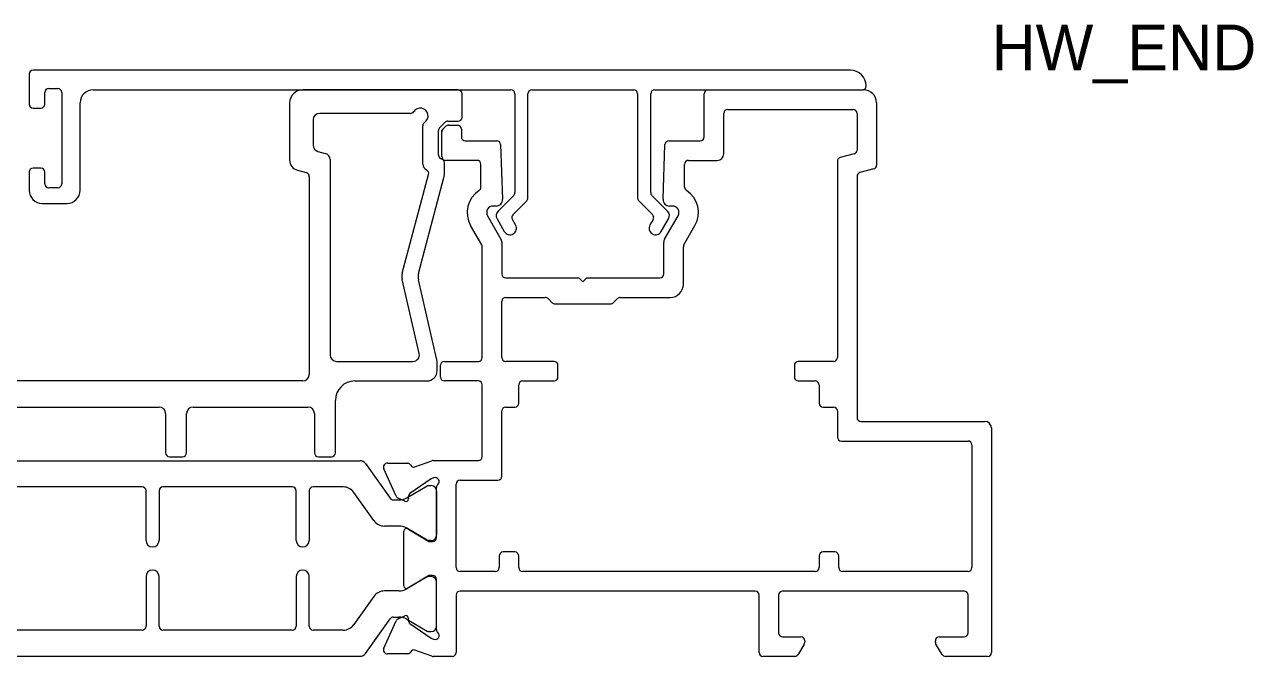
# Model space of a CAD drawing. Header units: metres. Extents: x 0 to 238, y -1 to 48.
# Drawn here: x 143.5 to 237.6, y 0 to 48.4 of the extents above; entities that cross this region are included whole.
import ezdxf

# ---------------------------------------------------------------- set-up
doc = ezdxf.new("R2010")
doc.units = ezdxf.units.M

msp = doc.modelspace()

# ---------------------------------------------------------------- linework, layer by layer
for p, q in [((143.802136, 44.600009), (143.802136, 42.300009)), ((206.702136, 44.900009), (144.102136, 44.900009)), ((145.302136, 43.500009), (146.002136, 43.500009)), ((148.702136, 43.400009), (180.702136, 43.400009)), ((176.652136, 43.400009), (164.752136, 43.400009)), ((182.302136, 43.400009), (190.102136, 43.400009)), ((191.702136, 43.400009), (207.602136, 43.400009)), ((195.802136, 43.400009), (207.702136, 43.400009)), ((145.002136, 42.300009), (145.002136, 43.200009)), ((146.302136, 43.200009), (146.302136, 36.200009)), ((147.702136, 35.701709), (147.702136, 42.400009)), ((163.752136, 42.400009), (163.752136, 38.014631)), ((176.952136, 41.300009), (176.952136, 43.100009)), ((181.002136, 43.100009), (181.002136, 35.524273)), ((182.002136, 35.110059), (182.002136, 43.100009)), ((190.402136, 43.100009), (190.402136, 35.110059)), ((191.402136, 35.524273), (191.402136, 43.100009)), ((195.502136, 39.800009), (195.502136, 43.100009)), ((208.702136, 42.400009), (208.702136, 37.632131)), ((144.102136, 42.000009), (144.702136, 42.000009)), ((173.003804, 41.600009), (166.052136, 41.600009)), ((197.002136, 38.500009), (197.002136, 41.600009)), ((197.302136, 41.900009), (206.902136, 41.900009)), ((207.202136, 41.600009), (207.202136, 38.783122)), ((165.552136, 41.100009), (165.552136, 39.167049)), ((173.952136, 37.719249), (173.952136, 40.651677)), ((175.240004, 40.487877), (175.664268, 40.912141)), ((175.490004, 40.387877), (175.714268, 40.612141)), ((175.8764, 41.000009), (176.652136, 41.000009)), ((175.9264, 40.700009), (176.602136, 40.700009)), ((175.152136, 38.406049), (175.152136, 40.275745)), ((175.402136, 40.300009), (175.490004, 40.387877)), ((175.402136, 40.175745), (175.402136, 40.300009)), ((175.402136, 38.300009), (175.402136, 40.175745)), ((176.902136, 40.400009), (176.902136, 39.800009)), ((165.923305, 38.683931), (166.480967, 38.535221)), ((177.202136, 39.500009), (179.61243, 39.500009)), ((179.912247, 39.210479), (180.05867, 35.017459)), ((192.345602, 35.017459), (192.492026, 39.210479)), ((192.791843, 39.500009), (195.202136, 39.500009)), ((166.852136, 38.052104), (166.852136, 23.100009)), ((175.4134, 38.099523), (175.344442, 38.126045)), ((175.605706, 36.935042), (175.605706, 37.819519)), ((178.102136, 38.000009), (175.702136, 38.000009)), ((178.402136, 35.936717), (178.402136, 37.700009)), ((194.002136, 35.936717), (194.002136, 37.700009)), ((194.302136, 38.000009), (196.502136, 38.000009)), ((205.702136, 37.920802), (205.702136, 22.900009)), ((206.979782, 38.493344), (205.92449, 38.210579)), ((143.802136, 37.100009), (143.802136, 35.701709)), ((144.702136, 37.400009), (144.102136, 37.400009)), ((145.002136, 36.200009), (145.002136, 37.100009)), ((164.346006, 37.241644), (165.029435, 37.059396)), ((165.252136, 36.769525), (165.252136, 21.600009)), ((172.379817, 29.361046), (174.39502, 36.921151)), ((207.202136, 36.769811), (207.202136, 18.300009)), ((208.479782, 37.342353), (207.42449, 37.059589)), ((146.002136, 35.900009), (145.302136, 35.900009)), ((173.616163, 29.34021), (175.571968, 36.677478)), ((180.914268, 35.312141), (179.717085, 34.114958)), ((180.858257, 33.841917), (181.914268, 34.897927)), ((190.490004, 34.897927), (191.546014, 33.841917)), ((192.687187, 34.114958), (191.490004, 35.312141)), ((144.802136, 34.701709), (146.702136, 34.701709)), ((179.558975, 34.500009), (179.342765, 34.500009)), ((193.061507, 34.500009), (192.845297, 34.500009)), ((178.461968, 31.525594), (177.610715, 33.000009)), ((178.909753, 33.750009), (179.935149, 31.973971)), ((179.637625, 33.511404), (180.192687, 32.550009)), ((181.058713, 33.050009), (180.810582, 33.479785)), ((191.59369, 33.479785), (191.345559, 33.050009)), ((192.211584, 32.550009), (192.766646, 33.511404)), ((192.469123, 31.973971), (193.49452, 33.750009)), ((193.942329, 31.525637), (194.793558, 33.000009)), ((178.502161, 22.900009), (178.502161, 31.375594)), ((180.002136, 31.723971), (180.002136, 29.300009)), ((192.402136, 29.300009), (192.402136, 31.723971)), ((193.902136, 28.500009), (193.902136, 31.375637)), ((173.679268, 23.212439), (172.371687, 28.878622)), ((175.026527, 22.71098), (173.608033, 28.857786)), ((180.302136, 29.000009), (185.902136, 29.000009)), ((185.902136, 29.000009), (186.202136, 28.700009)), ((186.202136, 28.700009), (186.502136, 29.000009)), ((186.502136, 29.000009), (192.102136, 29.000009)), ((180.302161, 27.500009), (183.327872, 27.500009)), ((183.540004, 27.412141), (183.864268, 27.087877)), ((188.540004, 27.087877), (188.864268, 27.412141)), ((189.0764, 27.500009), (192.902136, 27.500009)), ((180.002161, 22.900009), (180.002161, 27.200009)), ((184.0764, 27.000009), (188.327872, 27.000009)), ((167.352136, 22.600009), (173.192072, 22.600009)), ((175.602161, 22.600009), (178.202161, 22.600009)), ((184.002161, 22.600009), (180.302161, 22.600009)), ((205.402136, 22.600009), (202.702136, 22.600009)), ((175.052136, 21.900009), (175.052136, 22.486121)), ((175.302161, 21.400009), (175.302161, 22.300009)), ((184.302161, 21.400009), (184.302161, 22.300009)), ((202.402136, 22.300009), (202.402136, 21.400009)), ((164.752136, 21.100009), (130.352136, 21.100009)), ((168.752136, 21.100009), (174.252136, 21.100009)), ((178.202161, 21.100009), (175.602161, 21.100009)), ((178.502161, 15.300009), (178.502161, 20.800009)), ((181.302161, 19.400009), (181.302161, 20.800009)), ((181.602161, 21.100009), (184.002161, 21.100009)), ((202.702136, 21.100009), (204.002136, 21.100009)), ((204.302136, 20.800009), (204.302136, 19.400009)), ((141.352136, 19.100009), (153.752136, 19.100009)), ((156.352136, 19.100009), (165.152136, 19.100009)), ((167.252136, 15.600009), (167.252136, 19.600009)), ((180.302161, 19.100009), (181.002161, 19.100009)), ((204.602136, 19.100009), (205.402136, 19.100009)), ((154.252136, 18.600009), (154.252136, 15.600009)), ((155.852136, 15.600009), (155.852136, 18.600009)), ((165.652136, 18.600009), (165.652136, 15.600009)), ((180.002161, 13.800009), (180.002161, 18.800009)), ((205.702136, 18.800009), (205.702136, 16.800009)), ((207.502136, 18.000009), (217.002136, 18.000009)), ((217.502136, 17.500009), (217.502136, 0.300009)), ((206.002136, 16.500009), (215.702136, 16.500009)), ((216.002136, 16.200009), (216.002136, 6.800009)), ((154.552136, 15.300009), (155.552136, 15.300009)), ((165.952136, 15.300009), (166.952136, 15.300009)), ((125.853089, 14.984687), (169.151184, 14.984687)), ((169.559483, 14.773289), (171.440923, 12.111525)), ((171.911955, 12.273839), (170.963305, 14.379354)), ((171.238018, 14.80433), (172.816946, 14.793873)), ((173.330844, 14.514154), (174.632759, 14.982312)), ((174.734273, 15.000009), (178.202161, 15.000009)), ((174.597425, 13.592725), (172.968668, 12.468259)), ((174.780134, 13.674073), (174.597425, 13.592725)), ((176.502161, 6.800009), (176.502161, 13.200009)), ((176.802161, 13.500009), (179.702161, 13.500009)), ((152.452136, 12.984687), (142.552136, 12.984687)), ((152.752136, 8.884687), (152.752136, 12.684687)), ((153.752136, 12.684687), (153.752136, 8.884687)), ((163.952136, 12.984687), (154.052136, 12.984687)), ((164.252136, 8.884687), (164.252136, 12.684687)), ((165.252136, 12.684687), (165.252136, 8.884687)), ((167.856806, 12.984687), (165.552136, 12.984687)), ((170.196227, 10.407482), (168.673405, 12.561891)), ((172.713803, 12.145264), (174.295747, 13.057924)), ((174.395692, 13.084687), (174.602136, 13.084687)), ((175.002136, 12.684687), (175.002136, 9.284687)), ((175.002161, 9.1), (175.002161, 12.952786)), ((171.685903, 11.984687), (172.114137, 11.984687)), ((172.564314, 11.885309), (172.056892, 12.126028)), ((172.840085, 12.197213), (172.849387, 12.082118)), ((172.114137, 9.984687), (171.012826, 9.984687)), ((172.502161, 5.4), (172.502161, 9.6)), ((174.295747, 8.91145), (172.713803, 9.824109)), ((172.806363, 9.77071), (174.324665, 8.843934)), ((174.602136, 8.884687), (174.395692, 8.884687)), ((174.480967, 8.8), (174.702161, 8.8)), ((179.802136, 7.700009), (179.802136, 6.800009)), ((181.002136, 8.000009), (180.102136, 8.000009)), ((181.302136, 6.800009), (181.302136, 7.700009)), ((204.302136, 7.700009), (204.302136, 6.800009)), ((205.502136, 8.000009), (204.602136, 8.000009)), ((205.802136, 6.800009), (205.802136, 7.700009)), ((152.752136, 6.115313), (152.752136, 2.315313)), ((153.752136, 2.315313), (153.752136, 6.115313)), ((164.252136, 6.115313), (164.252136, 2.315313)), ((165.252136, 2.315313), (165.252136, 6.115313)), ((174.295747, 6.08855), (172.713803, 5.17589)), ((174.324665, 6.156065), (172.806363, 5.22929)), ((174.602136, 6.115313), (174.395692, 6.115313)), ((174.702161, 6.2), (174.480967, 6.2)), ((175.002136, 2.315313), (175.002136, 5.715313)), ((175.002161, 2.047213), (175.002161, 5.9)), ((179.502136, 6.500009), (176.802161, 6.500009)), ((204.002136, 6.500009), (181.602136, 6.500009)), ((215.702136, 6.500009), (206.102136, 6.500009)), ((172.114137, 5.015313), (171.012826, 5.015313)), ((199.402136, 5.000009), (176.802136, 5.000009)), ((215.402136, 5.000009), (201.502136, 5.000009)), ((170.196227, 4.592517), (168.673405, 2.438108)), ((176.502136, 4.700009), (176.502136, 0.300009)), ((199.702136, 0.300009), (199.702136, 4.700009)), ((201.202136, 4.700009), (201.202136, 1.800009)), ((215.702136, 1.800009), (215.702136, 4.700009)), ((169.559483, 0.22671), (171.440923, 2.888474)), ((171.685903, 3.015313), (172.114137, 3.015313)), ((172.056892, 2.873971), (172.564314, 3.114691)), ((172.713803, 2.854735), (174.295747, 1.942076)), ((172.849387, 2.917882), (172.840085, 2.802787)), ((152.452136, 2.015313), (142.552136, 2.015313)), ((163.952136, 2.015313), (154.052136, 2.015313)), ((167.856806, 2.015313), (165.552136, 2.015313)), ((170.963305, 0.620645), (171.911955, 2.72616)), ((172.968668, 2.53174), (174.597425, 1.407274)), ((174.395692, 1.915313), (174.602136, 1.915313)), ((174.597425, 1.407274), (174.780134, 1.325927)), ((201.502136, 1.500009), (202.902136, 1.500009)), ((203.202136, 1.200009), (203.202136, 1.083104)), ((213.202136, 1.083104), (213.202136, 1.200009)), ((213.502136, 1.500009), (215.402136, 1.500009)), ((125.853089, 0.015313), (169.151184, 0.015313)), ((172.816946, 0.206127), (171.238018, 0.19567)), ((174.632707, 0.017706), (173.330844, 0.485845)), ((176.202136, 0.000009), (174.73422, 0.000009)), ((202.432279, 0.000009), (200.002136, 0.000009)), ((203.159384, 0.928756), (202.689527, 0.14566)), ((213.714745, 0.14566), (213.244888, 0.928756)), ((217.202136, 0.000009), (213.971993, 0.000009))]:
    msp.add_line(p, q)
for centre, radius, start, end in [((144.102136, 44.600009), 0.3, 90, 180), ((206.702136, 43.700009), 1.2, 0, 90), ((145.302136, 43.200009), 0.3, 90, 180), ((146.002136, 43.200009), 0.3, 0, 90), ((148.702136, 42.400009), 1, 90, 180), ((164.752136, 42.400009), 1, 90, 180), ((176.652136, 43.100009), 0.3, 0, 90), ((180.702136, 43.100009), 0.3, 0, 90), ((182.302136, 43.100009), 0.3, 90, 180), ((190.102136, 43.100009), 0.3, 0, 90), ((191.702136, 43.100009), 0.3, 90, 180), ((195.802136, 43.100009), 0.3, 90, 180), ((207.602136, 43.700009), 0.3, 270, 0), ((207.702136, 42.400009), 1, 0, 90), ((144.102136, 42.300009), 0.3, 180, 270), ((144.702136, 42.300009), 0.3, 270, 0), ((166.052136, 41.100009), 0.5, 90, 180), ((173.003804, 41.900009), 0.3, 270, 326.251011), ((173.752136, 41.400009), 0.6, 303.748989, 146.251011), ((197.302136, 41.600009), 0.3, 90, 180), ((206.902136, 41.600009), 0.3, 0, 90), ((174.252136, 40.651677), 0.3, 123.748989, 180), ((175.452136, 40.275745), 0.3, 135, 180), ((175.8764, 40.700009), 0.3, 90, 135), ((175.9264, 40.400009), 0.3, 90, 135), ((176.602136, 40.400009), 0.3, 0, 90), ((176.652136, 41.300009), 0.3, 270, 0), ((175.702136, 40.175745), 0.3, 135, 180), ((177.202136, 39.800009), 0.3, 180, 270), ((195.202136, 39.800009), 0.3, 270, 0), ((166.052136, 39.167049), 0.5, 180, 255.068583), ((179.61243, 39.200009), 0.3, 2, 90), ((192.791843, 39.200009), 0.3, 90, 178), ((206.902136, 38.783122), 0.3, 285, 0), ((164.552136, 38.014631), 0.8, 180, 255.068583), ((166.352136, 38.052104), 0.5, 0, 75.068583), ((174.452136, 37.719249), 0.5, 180, 244.294688), ((175.452136, 38.406049), 0.3, 180, 248.962489), ((175.702136, 38.300009), 0.3, 180, 270), ((175.305706, 37.819519), 0.3, 0, 68.962489), ((178.102136, 37.700009), 0.3, 0, 90), ((194.302136, 37.700009), 0.3, 90, 180), ((196.502136, 38.500009), 0.5, 270, 0), ((206.002136, 37.920802), 0.3, 105, 180), ((144.102136, 37.100009), 0.3, 90, 180), ((144.702136, 37.100009), 0.3, 0, 90), ((164.952136, 36.769525), 0.3, 0, 75.068583), ((174.105142, 36.99842), 0.3, 345.074419, 64.294688), ((174.605706, 36.935042), 1, 345.074419, 0), ((207.502136, 36.769811), 0.3, 105, 180), ((208.402136, 37.632131), 0.3, 285, 0), ((145.302136, 36.200009), 0.3, 180, 270), ((146.002136, 36.200009), 0.3, 270, 0), ((178.102136, 35.936717), 0.3, 302.643077, 0), ((194.302136, 35.936717), 0.3, 180, 237.356923), ((144.802136, 35.701709), 1, 180, 270), ((146.702136, 35.701709), 1, 270, 0), ((179.342765, 34.000009), 2, 122.643077, 210), ((179.558975, 35.000009), 0.5, 270, 2), ((180.702136, 35.524273), 0.3, 315, 0), ((181.702136, 35.110059), 0.3, 315, 0), ((190.702136, 35.110059), 0.3, 180, 225), ((191.702136, 35.524273), 0.3, 180, 225), ((192.845297, 35.000009), 0.5, 178, 270), ((193.061507, 34.000009), 2, 330, 57.356923), ((179.342765, 34.000009), 0.5, 90, 210), ((180.070638, 33.761404), 0.5, 135, 210), ((192.333634, 33.761404), 0.5, 330, 45), ((193.061507, 34.000009), 0.5, 330, 90), ((180.6257, 32.800009), 0.5, 210, 30), ((181.070389, 33.629785), 0.3, 135, 210), ((191.778572, 32.800009), 0.5, 150, 330), ((191.333882, 33.629785), 0.3, 330, 45), ((178.202161, 31.375594), 0.3, 0, 30), ((179.502136, 31.723971), 0.5, 0, 30), ((192.902136, 31.723971), 0.5, 150, 180), ((194.202136, 31.375637), 0.3, 150, 180), ((173.346078, 29.103481), 1, 165.074419, 192.994617), ((174.582425, 29.082646), 1, 165.074419, 192.994617), ((180.302136, 29.300009), 0.3, 180, 270), ((192.102136, 29.300009), 0.3, 270, 0), ((192.902136, 28.500009), 1, 270, 0), ((180.302161, 27.200009), 0.3, 90, 180), ((183.327872, 27.200009), 0.3, 45, 90), ((189.0764, 27.200009), 0.3, 90, 135), ((184.0764, 27.300009), 0.3, 225, 270), ((188.327872, 27.300009), 0.3, 270, 315), ((167.352136, 23.100009), 0.5, 180, 270), ((173.192072, 23.100009), 0.5, 270, 12.994617), ((174.052136, 22.486121), 1, 0, 12.994617), ((175.602161, 22.300009), 0.3, 90, 180), ((178.202161, 22.900009), 0.3, 270, 0), ((180.302161, 22.900009), 0.3, 180, 270), ((184.002161, 22.300009), 0.3, 0, 90), ((202.702136, 22.300009), 0.3, 90, 180), ((205.402136, 22.900009), 0.3, 270, 0), ((174.252136, 21.900009), 0.8, 270, 0), ((164.752136, 21.600009), 0.5, 270, 0), ((168.752136, 19.600009), 1.5, 90, 180), ((175.602161, 21.400009), 0.3, 180, 270), ((178.202161, 20.800009), 0.3, 0, 90), ((181.602161, 20.800009), 0.3, 90, 180), ((184.002161, 21.400009), 0.3, 270, 0), ((202.702136, 21.400009), 0.3, 180, 270), ((204.002136, 20.800009), 0.3, 0, 90), ((153.752136, 18.600009), 0.5, 0, 90), ((156.352136, 18.600009), 0.5, 90, 180), ((165.152136, 18.600009), 0.5, 0, 90), ((180.302161, 18.800009), 0.3, 90, 180), ((181.002161, 19.400009), 0.3, 270, 0), ((204.602136, 19.400009), 0.3, 180, 270), ((205.402136, 18.800009), 0.3, 0, 90), ((207.502136, 18.300009), 0.3, 180, 270), ((217.002136, 17.500009), 0.5, 0, 90), ((206.002136, 16.800009), 0.3, 180, 270), ((215.702136, 16.200009), 0.3, 0, 90), ((154.552136, 15.600009), 0.3, 180, 270), ((155.552136, 15.600009), 0.3, 270, 0), ((165.952136, 15.600009), 0.3, 180, 270), ((166.952136, 15.600009), 0.3, 270, 0), ((178.202161, 15.300009), 0.3, 270, 0), ((169.151184, 14.484687), 0.5, 35.254172, 90), ((171.236031, 14.504336), 0.3, 90, 204.620541), ((172.81539, 14.558878), 0.235, 24, 90), ((173.251325, 14.735291), 0.235, 204, 289.778171), ((174.734273, 14.700009), 0.3, 90, 109.778171), ((174.902136, 13.39999), 0.300009, 311.812671, 113.995287), ((175.302161, 12.952786), 0.3, 131.812671, 180), ((176.802161, 13.200009), 0.3, 90, 180), ((179.702161, 13.800009), 0.3, 270, 0), ((152.452136, 12.684687), 0.3, 0, 90), ((154.052136, 12.684687), 0.3, 90, 180), ((163.952136, 12.684687), 0.3, 0, 90), ((165.552136, 12.684687), 0.3, 90, 180), ((167.856806, 11.984687), 1, 35.254172, 90), ((172.185475, 12.397075), 0.3, 204.254172, 244.620541), ((173.13911, 12.22138), 0.3, 124.620541, 184.620541), ((174.395692, 12.884687), 0.2, 90, 119.981639), ((174.602136, 12.684687), 0.4, 0, 90), ((171.685903, 12.284687), 0.3, 215.254172, 270), ((172.114137, 13.184687), 1.2, 270, 299.981639), ((172.650037, 12.066007), 0.2, 244.620541, 4.620541), ((171.012826, 10.984687), 1, 215.254172, 270), ((172.114137, 8.784687), 1.2, 60.018361, 90), ((172.702161, 9.6), 0.2, 58.6, 180), ((153.252136, 8.884687), 0.5, 180, 0), ((164.752136, 8.884687), 0.5, 180, 0), ((174.395692, 9.084687), 0.2, 240.018361, 270), ((174.480967, 9.1), 0.3, 238.6, 270), ((174.602136, 9.284687), 0.4, 270, 0), ((174.702161, 9.1), 0.3, 270, 0), ((180.102136, 7.700009), 0.3, 90, 180), ((181.002136, 7.700009), 0.3, 0, 90), ((204.602136, 7.700009), 0.3, 90, 180), ((205.502136, 7.700009), 0.3, 0, 90), ((153.252136, 6.115313), 0.5, 0, 180), ((164.752136, 6.115313), 0.5, 0, 180), ((176.802161, 6.800009), 0.3, 180, 270), ((179.502136, 6.800009), 0.3, 270, 0), ((181.602136, 6.800009), 0.3, 180, 270), ((204.002136, 6.800009), 0.3, 270, 0), ((206.102136, 6.800009), 0.3, 180, 270), ((215.702136, 6.800009), 0.3, 270, 0), ((174.395692, 5.915313), 0.2, 90, 119.981639), ((174.480967, 5.9), 0.3, 90, 121.4), ((174.602136, 5.715313), 0.4, 0, 90), ((174.702161, 5.9), 0.3, 0, 90), ((171.012826, 4.015313), 1, 90, 144.745828), ((172.114137, 6.215313), 1.2, 270, 299.981639), ((172.702161, 5.4), 0.2, 180, 301.4), ((176.802136, 4.700009), 0.3, 90, 180), ((199.402136, 4.700009), 0.3, 0, 90), ((201.502136, 4.700009), 0.3, 90, 180), ((215.402136, 4.700009), 0.3, 0, 90), ((171.685903, 2.715313), 0.3, 90, 144.745828), ((172.185475, 2.602925), 0.3, 115.379459, 155.745828), ((172.114137, 1.815313), 1.2, 60.018361, 90), ((172.650037, 2.933993), 0.2, 355.379459, 115.379459), ((152.452136, 2.315313), 0.3, 270, 0), ((154.052136, 2.315313), 0.3, 180, 270), ((163.952136, 2.315313), 0.3, 270, 0), ((165.552136, 2.315313), 0.3, 180, 270), ((167.856806, 3.015313), 1, 270, 324.745828), ((173.13911, 2.77862), 0.3, 175.379459, 235.379459), ((174.395692, 2.115313), 0.2, 240.018361, 270), ((174.602136, 2.315313), 0.4, 270, 0), ((175.302161, 2.047213), 0.3, 180, 228.187329), ((174.902136, 1.600009), 0.300009, 246.004713, 48.187329), ((201.502136, 1.800009), 0.3, 180, 270), ((202.902136, 1.200009), 0.3, 0, 90), ((202.902136, 1.083104), 0.3, 329.036244, 0), ((213.502136, 1.200009), 0.3, 90, 180), ((213.502136, 1.083104), 0.3, 180, 210.963757), ((215.402136, 1.800009), 0.3, 270, 0), ((169.151184, 0.515313), 0.5, 270, 324.745828), ((171.236031, 0.495663), 0.3, 155.379459, 270), ((172.81539, 0.441122), 0.235, 270, 336), ((173.251325, 0.264708), 0.235, 70.221829, 156), ((174.73422, 0.300009), 0.3, 250.221829, 270), ((176.202136, 0.300009), 0.3, 270, 0), ((200.002136, 0.300009), 0.3, 180, 270), ((202.432279, 0.300009), 0.3, 270, 329.036244), ((213.971993, 0.300009), 0.3, 210.963757, 270), ((217.202136, 0.300009), 0.3, 270, 0)]:
    msp.add_arc(centre, radius, start, end)

# ---------------------------------------------------------------- texts
msp.add_attdef('HW_END', (217.502136, 44.900009), '', height=3.5)

doc.saveas('drawing.dxf')
